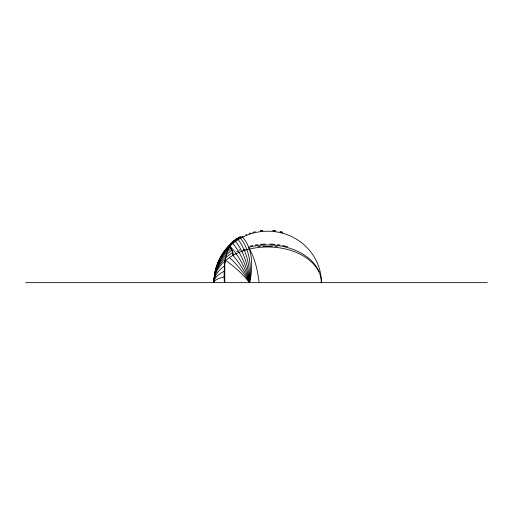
<?xml version="1.0" encoding="UTF-8"?>
<svg xmlns="http://www.w3.org/2000/svg" width="513" height="513" viewBox="0 0 513 513"><rect width="100%" height="100%" fill="white"/><g stroke="black" fill="none" stroke-linecap="round" stroke-linejoin="round"><path stroke-width="0.38" stroke-dasharray="2.56 1.92" d="M236.743 251.832L238.436 251.004M238.692 249.959L240.45 249.196M239.02 250.754L240.757 249.998M236.41 251.941A53.73 37.77 0 0 1 238.353 251.004"/><path stroke-width="0.77" d="M224.508 266.151L225.149 260.848M214.171 277.918L213.94 282.65L214.28 282.413M214.306 276.661L214.915 272.91M218.153 262.682L222.571 254.692L228.471 247.465M228.901 247.035C231.017 246.131 228.067 245.387 229.362 246.606A36.166 7.176 -90 0 1 233.402 255.179M249.106 233.492L250.652 232.973M242.854 250.126L245.304 249.337M252.774 232.351L255.301 231.716M250.286 246.041L252.8 245.49M239.718 236.602L240.526 236.448M214.139 282.33L213.562 282.022L214.306 281.983M233.813 241.161A45.445 19.68 90 0 1 242.45 237.23C243.746 236.275 241.129 236.41 242.476 237.224A53.73 32.146 -68.9 0 1 249.735 281.99M255.327 245.028L257.84 244.656M213.562 282.362C214.261 283.105 213.459 280.874 213.902 282.65A53.737 35.686 0 0 1 267.683 246.971A53.737 35.686 0 0 1 321.42 282.669C322.837 281.592 320.099 281.611 321.439 282.65A53.73 37.77 0 0 0 321.253 279.893M262.066 230.626L260.386 230.818L262.803 230.555M257.84 246.721L260.341 246.452M224.45 282.253L224.777 282.182L224.328 282.188M260.341 244.374L265.259 244.06M262.816 246.266L272.525 246.266M25.65 282.65L487.35 282.65M270.082 244.06L275 244.374M275 246.452L277.501 246.721M272.531 230.555L275.013 230.824M273.98 230.703L275.673 230.914M214.178 282.118L213.53 282.304M277.501 244.656L280.015 245.028M282.535 245.49L287.562 246.689M280.04 231.716L282.567 232.351M280.688 231.87L282.33 232.286M321.061 282.297C322.735 281.97 321.247 282.887 321.035 282.387M225.38 260.251C223.745 259.899 225.823 261.239 225.419 260.271A53.73 23.598 37.7 0 1 249.094 282.041M246.118 234.653L246.4 235.422L246.093 234.691M224.803 265.381L224.803 281.868M214.12 279.598A53.73 37.77 0 0 0 213.94 282.65A53.724 9.792 0 0 1 224.136 276.911M248.843 247.279A53.73 37.77 0 0 1 319.118 271.775M321.394 282.65A53.73 51.447 0 0 0 267.671 231.209A53.73 51.447 0 0 0 213.94 282.65A53.73 52.794 0 0 1 214.107 278.495M224.534 265.92A53.724 28.068 0 0 0 213.94 282.65A53.73 53.621 0 0 1 214.126 278.226M224.194 271.306A53.724 19.314 0 0 0 213.94 282.65A53.73 50.973 0 0 1 214.113 278.604M230.222 247.266A53.73 49.351 0 0 0 213.94 282.65A53.73 43.663 0 0 1 214.068 279.636M231.081 248.478A53.73 46.67 0 0 0 213.94 282.65A53.73 47.998 0 0 1 214.126 278.706M231.908 250.216A53.73 43.464 0 0 0 213.94 282.65A53.73 39.777 0 0 1 232.684 252.467M214.588 274.513A53.73 52.794 0 0 1 239.802 237.513M214.428 275.468A53.73 53.621 0 0 1 237.192 238.487A53.73 33.505 -85.5 0 1 249.613 281.932M224.38 282.657A45.913 17.32 84.3 0 1 230.119 245.208M231.113 243.72A45.913 17.32 84.3 0 1 234.403 240.571M248.568 247.516A45.913 17.32 84.3 0 1 259.033 281.996M229.33 246.657A36.166 7.169 89.8 0 1 233.364 255.384M229.721 257.815A53.73 27.285 47.4 0 1 249.228 282.022M232.934 255.391A53.73 29.991 57.2 0 1 249.318 281.996M230.048 246.259A53.73 31.851 66.9 0 1 249.401 281.977M232.742 243.476A53.73 32.992 76.4 0 1 249.478 281.97M234.672 240.328A53.73 33.512 85.7 0 1 249.542 281.913M239.802 237.448A53.73 33.037 -77 0 1 249.677 281.958M230.151 246.086A45.445 19.68 -90 0 1 230.978 244.752M233.627 241.354A45.445 19.68 -90 0 1 242.45 237.23M232.979 254.749C233.825 255.833 234.024 253.595 232.985 254.717"/></g></svg>
